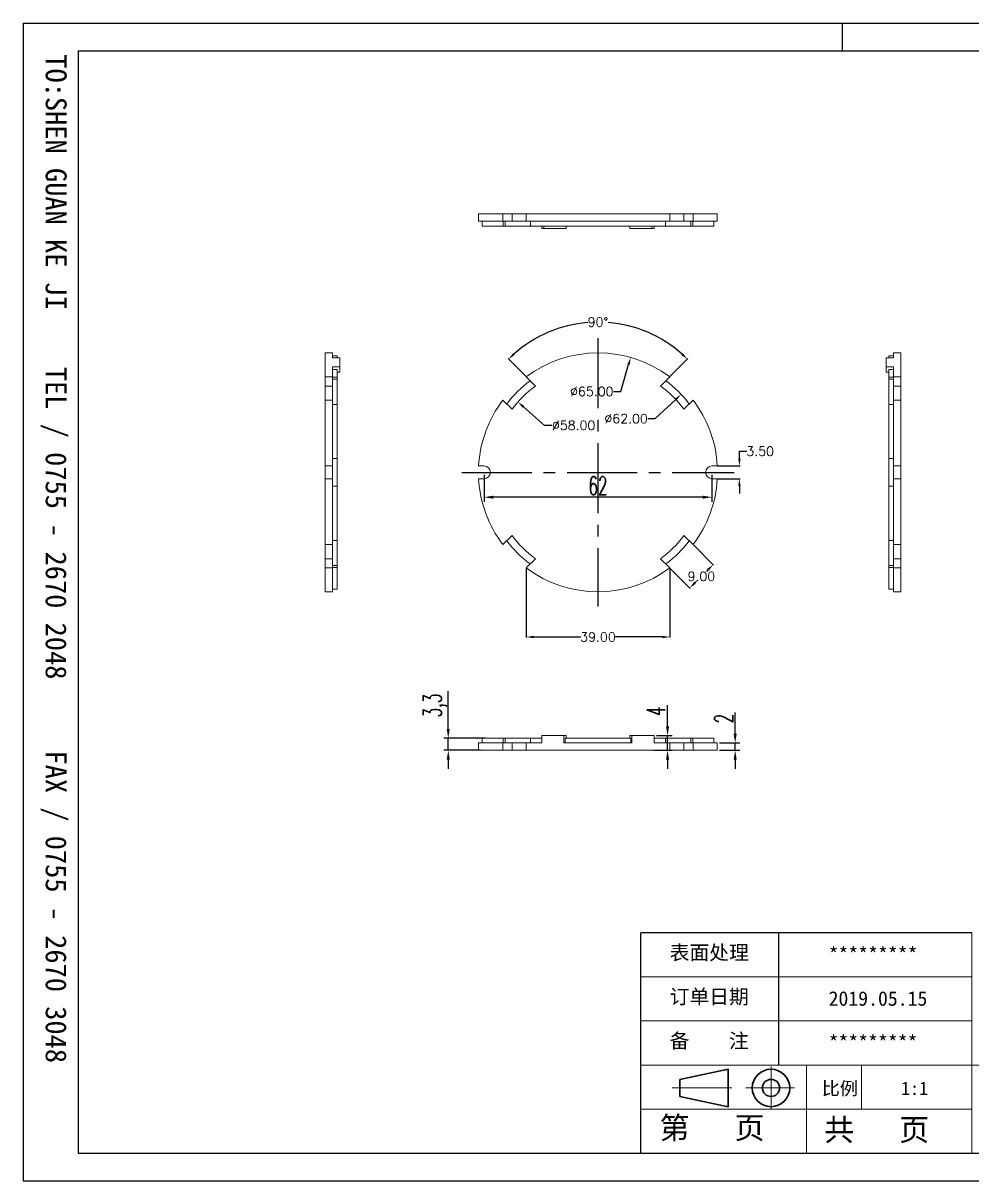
# Model space of a CAD drawing. Header units: inches. Extents: x 898 to 1873, y 462 to 777.
# Drawn here: x 897.8 to 1155.8, y 462.3 to 777.3 of the extents above; entities that cross this region are included whole.
import ezdxf

# ---------------------------------------------------------------- set-up
doc = ezdxf.new("R2010")
doc.units = ezdxf.units.IN
doc.linetypes.add('CENTER2', pattern=[28.575, 19.05, -3.175, 3.175, -3.175])
for name, color, linetype, lineweight in [('粗实线', 7, 'Continuous', 30), ('细实线', 3, 'Continuous', 9), ('细点划线', 2, 'CENTER2', 9)]:
    doc.layers.add(name, color=color, linetype=linetype, lineweight=lineweight)
doc.styles.add('SLDTEXTSTYLE2', font='TXT', dxfattribs={"width": 0.6, "bigfont": 'bigfont'})
doc.styles.get("Standard").update_dxf_attribs({"font": 'txt', "bigfont": 'gbcbig.shx'})
doc.dimstyles.new('2.5', dxfattribs={"dimtxt": 2.5, "dimasz": 2, "dimexe": 0.18, "dimexo": 0.0625, "dimgap": 0.09, "dimtad": 0, "dimtih": 1, "dimtoh": 1, "dimzin": 0, "dimdsep": 46, "dimtxsty": 'Standard', "dimcen": 2, "dimadec": 0, "dimazin": 0, "dimtfac": 1, "dimtofl": 0, "dimtmove": 0, "dimatfit": 3, "dimfxl": 1, "dimtolj": 1, "dimtzin": 0, "dimarcsym": 0})
doc.dimstyles.new('5', dxfattribs={"dimtxt": 5, "dimasz": 2.5, "dimexe": 1.25, "dimexo": 0.625, "dimtad": 1, "dimtxsty": 'SLDTEXTSTYLE2', "dimcen": 2.5, "dimclrd": 256, "dimclre": 256, "dimclrt": 256, "dimadec": 0, "dimazin": 0, "dimtfac": 1, "dimtmove": 0, "dimatfit": 3, "dimfxl": 1, "dimarcsym": 0})

# ---------------------------------------------------------------- blocks, each defined once
blk = doc.blocks.new('*D3')
at = {"color": 0, "lineweight": -2}
for p, q in [((1060.39, 677.12), (1062.47, 684.46)), ((1058.39, 677.12), (1060.39, 677.12))]:
    blk.add_line(p, q, dxfattribs=at)
at = {"color": 0}
blk.add_solid([(1062.15, 684.55), (1062.79, 684.37), (1063.02, 686.38)], dxfattribs=at)
at = {"layer": 'Defpoints', "color": 0}
for p in [(1063.02, 686.38), (1045.26, 623.85)]:
    blk.add_point(p, dxfattribs=at)
at = {"color": 0, "insert": (1052.46, 677.12), "char_height": 2.5, "attachment_point": 5}
blk.add_mtext('\\A1;∅65.00', dxfattribs=at)
blk = doc.blocks.new('*D6')
at = {"color": 0, "lineweight": -2}
for p, q in [((1069.72, 669.75), (1075.28, 674.97)), ((1067.72, 669.75), (1069.72, 669.75))]:
    blk.add_line(p, q, dxfattribs=at)
at = {"color": 0}
blk.add_solid([(1075.05, 675.21), (1075.5, 674.73), (1076.73, 676.34)], dxfattribs=at)
at = {"layer": 'Defpoints', "color": 0}
for p in [(1076.73, 676.34), (1031.54, 633.89)]:
    blk.add_point(p, dxfattribs=at)
at = {"color": 0, "insert": (1061.79, 669.75), "char_height": 2.5, "attachment_point": 5}
blk.add_mtext('\\A1;∅62.00', dxfattribs=at)
blk = doc.blocks.new('*D7')
at = {"color": 0, "lineweight": -2}
for p, q in [((1039.59, 667.91), (1033.87, 672.95)), ((1041.59, 667.91), (1039.59, 667.91))]:
    blk.add_line(p, q, dxfattribs=at)
at = {"color": 0}
blk.add_solid([(1034.09, 673.2), (1033.65, 672.7), (1032.36, 674.27)], dxfattribs=at)
at = {"layer": 'Defpoints', "color": 0}
for p in [(1032.36, 674.27), (1075.91, 635.96)]:
    blk.add_point(p, dxfattribs=at)
at = {"color": 0, "insert": (1047.51, 667.91), "char_height": 2.5, "attachment_point": 5}
blk.add_mtext('\\A1;∅58.00', dxfattribs=at)
blk = doc.blocks.new('*D9')
at = {"color": 0, "lineweight": -2}
for p, q in [((1034.59, 681.16), (1029.69, 686.06)), ((1073.68, 681.16), (1078.58, 686.06))]:
    blk.add_line(p, q, dxfattribs=at)
for start, end in [(94.6675, 131.6673), (48.3327, 85.3325)]:
    blk.add_arc((1054.14, 661.62), 34.39, start, end, dxfattribs=at)
at = {"color": 0}
for points in [[(1031.51, 687.06), (1031.05, 687.55), (1029.82, 685.93)], [(1077.23, 687.55), (1076.77, 687.06), (1078.45, 685.93)]]:
    blk.add_solid(points, dxfattribs=at)
at = {"layer": 'Defpoints', "color": 0}
for p in [(1063.04, 694.83), (1034.64, 681.12), (1073.64, 681.12), (1037.14, 678.61), (1071.14, 678.61)]:
    blk.add_point(p, dxfattribs=at)
at = {"color": 0, "insert": (1054.14, 696.01), "char_height": 2.5, "attachment_point": 5}
blk.add_mtext('\\A1;90°', dxfattribs=at)
blk = doc.blocks.new('*D10')
at = {"color": 0, "lineweight": -2}
for p, q in [((1034.64, 629.05), (1034.64, 610.15)), ((1073.64, 629.05), (1073.64, 610.15)), ((1036.64, 610.33), (1049.46, 610.33)), ((1071.64, 610.33), (1058.81, 610.33))]:
    blk.add_line(p, q, dxfattribs=at)
at = {"color": 0}
for points in [[(1036.64, 610.66), (1036.64, 609.99), (1034.64, 610.33)], [(1071.64, 610.66), (1071.64, 609.99), (1073.64, 610.33)]]:
    blk.add_solid(points, dxfattribs=at)
at = {"layer": 'Defpoints', "color": 0}
for p in [(1034.64, 629.12), (1073.64, 629.12), (1073.64, 610.33)]:
    blk.add_point(p, dxfattribs=at)
at = {"color": 0, "insert": (1054.14, 610.33), "char_height": 2.5, "attachment_point": 5}
blk.add_mtext('\\A1;39.00', dxfattribs=at)
blk = doc.blocks.new('*D11')
at = {"color": 0, "lineweight": -2}
for p, q in [((1092.6, 658.87), (1092.6, 660.87)), ((1092.6, 660.87), (1094.6, 660.87)), ((1086.65, 656.87), (1092.78, 656.87)), ((1086.65, 653.37), (1092.78, 653.37)), ((1092.6, 651.37), (1092.6, 649.37))]:
    blk.add_line(p, q, dxfattribs=at)
at = {"color": 0}
for points in [[(1092.27, 658.87), (1092.94, 658.87), (1092.6, 656.87)], [(1092.27, 651.37), (1092.94, 651.37), (1092.6, 653.37)]]:
    blk.add_solid(points, dxfattribs=at)
at = {"layer": 'Defpoints', "color": 0}
for p in [(1086.59, 656.87), (1092.6, 656.87), (1086.59, 653.37)]:
    blk.add_point(p, dxfattribs=at)
at = {"color": 0, "insert": (1098.24, 660.87), "char_height": 2.5, "attachment_point": 5}
blk.add_mtext('\\A1;3.50', dxfattribs=at)
blk = doc.blocks.new('*D12')
at = {"lineweight": -2}
for p, q in [((1023.14, 654.49), (1023.14, 647.11)), ((1085.14, 654.49), (1085.14, 647.11)), ((1082.64, 648.36), (1025.64, 648.36))]:
    blk.add_line(p, q, dxfattribs=at)
for points in [[(1025.64, 648.78), (1025.64, 647.95), (1023.14, 648.36)], [(1082.64, 648.78), (1082.64, 647.95), (1085.14, 648.36)]]:
    blk.add_solid(points)
at = {"layer": 'Defpoints', "color": 0}
for p in [(1023.14, 655.12), (1085.14, 655.12), (1023.14, 648.36)]:
    blk.add_point(p, dxfattribs=at)
at = {"insert": (1054.14, 651.49), "char_height": 5, "attachment_point": 5, "style": 'SLDTEXTSTYLE2'}
blk.add_mtext('62', dxfattribs=at)
blk = doc.blocks.new('*D13')
at = {"lineweight": -2}
for p, q in [((1073.06, 585.99), (1073.06, 591.74)), ((1070.03, 583.49), (1074.31, 583.49)), ((1073.06, 579.49), (1073.06, 583.49)), ((1069.32, 579.49), (1074.31, 579.49)), ((1073.06, 576.99), (1073.06, 574.49))]:
    blk.add_line(p, q, dxfattribs=at)
for points in [[(1072.65, 585.99), (1073.48, 585.99), (1073.06, 583.49)], [(1072.65, 576.99), (1073.48, 576.99), (1073.06, 579.49)]]:
    blk.add_solid(points)
at = {"layer": 'Defpoints', "color": 0}
for p in [(1069.4, 583.49), (1068.69, 579.49), (1073.06, 579.49)]:
    blk.add_point(p, dxfattribs=at)
at = {"insert": (1069.94, 590.12), "char_height": 5, "attachment_point": 5, "rotation": 90, "style": 'SLDTEXTSTYLE2'}
blk.add_mtext('4', dxfattribs=at)
blk = doc.blocks.new('*D14')
at = {"lineweight": -2}
for p, q in [((1091.44, 583.99), (1091.44, 589.74)), ((1087.22, 581.49), (1092.69, 581.49)), ((1091.44, 579.49), (1091.44, 581.49)), ((1087.22, 579.49), (1092.69, 579.49)), ((1091.44, 576.99), (1091.44, 574.49))]:
    blk.add_line(p, q, dxfattribs=at)
for points in [[(1091.03, 583.99), (1091.86, 583.99), (1091.44, 581.49)], [(1091.03, 576.99), (1091.86, 576.99), (1091.44, 579.49)]]:
    blk.add_solid(points)
at = {"layer": 'Defpoints', "color": 0}
for p in [(1086.59, 581.49), (1091.44, 581.49), (1086.59, 579.49)]:
    blk.add_point(p, dxfattribs=at)
at = {"insert": (1088.32, 588.12), "char_height": 5, "attachment_point": 5, "rotation": 90, "style": 'SLDTEXTSTYLE2'}
blk.add_mtext('2', dxfattribs=at)
blk = doc.blocks.new('*D15')
at = {"lineweight": -2}
for p, q in [((1013.42, 585.29), (1013.42, 595.54)), ((1023.49, 582.79), (1012.17, 582.79)), ((1013.42, 579.49), (1013.42, 582.79)), ((1022.19, 579.49), (1012.17, 579.49)), ((1013.42, 576.99), (1013.42, 574.49))]:
    blk.add_line(p, q, dxfattribs=at)
for points in [[(1013, 585.29), (1013.83, 585.29), (1013.42, 582.79)], [(1013, 576.99), (1013.83, 576.99), (1013.42, 579.49)]]:
    blk.add_solid(points)
at = {"layer": 'Defpoints', "color": 0}
for p in [(1013.42, 582.79), (1024.11, 582.79), (1022.82, 579.49)]:
    blk.add_point(p, dxfattribs=at)
at = {"insert": (1009.87, 591.67), "char_height": 5, "attachment_point": 5, "rotation": 90, "style": 'SLDTEXTSTYLE2'}
blk.add_mtext('3,3', dxfattribs=at)
blk = doc.blocks.new('*D16')
at = {"color": 0, "lineweight": -2}
for p, q in [((1080.07, 635.42), (1085.58, 629.87)), ((1073.68, 629.07), (1079.2, 623.52)), ((1084.04, 628.58), (1083.61, 628.16)), ((1080.49, 625.06), (1080.92, 625.48))]:
    blk.add_line(p, q, dxfattribs=at)
at = {"color": 0}
for points in [[(1083.8, 628.82), (1084.27, 628.35), (1085.46, 629.99)], [(1080.26, 625.3), (1080.73, 624.82), (1079.07, 623.65)]]:
    blk.add_solid(points, dxfattribs=at)
at = {"layer": 'Defpoints', "color": 0}
for p in [(1080.02, 635.46), (1073.64, 629.12), (1085.46, 629.99)]:
    blk.add_point(p, dxfattribs=at)
at = {"color": 0, "insert": (1082.26, 626.82), "char_height": 2.5, "attachment_point": 5}
blk.add_mtext('\\A1;9.00', dxfattribs=at)

msp = doc.modelspace()

# ---------------------------------------------------------------- linework, layer by layer
for p, q in [((897.81, 777.347), (1343.31, 777.347)), ((897.81, 777.347), (897.81, 462.347)), ((1120.56, 777.347), (1120.56, 769.847)), ((912.81, 769.847), (1335.81, 769.847)), ((912.81, 769.847), (912.81, 469.847)), ((1155.81, 529.847), (1065.81, 529.847)), ((1065.81, 469.847), (1065.81, 529.847)), ((1103.31, 493.847), (1103.31, 529.847)), ((912.81, 469.847), (1335.81, 469.847)), ((897.81, 462.347), (1343.31, 462.347))]:
    msp.add_line(p, q)
at = {"color": 7, "linetype": 'Continuous', "lineweight": 15}
for p, q in [((1021.685, 723.434), (1021.685, 725.434)), ((1021.685, 725.434), (1028.255, 725.434)), ((1028.255, 723.434), (1028.255, 725.434)), ((1028.255, 725.434), (1030.756, 725.434)), ((1030.756, 723.434), (1030.756, 725.434)), ((1030.756, 725.434), (1034.638, 725.434)), ((1034.638, 723.434), (1034.638, 725.434)), ((1034.638, 725.434), (1073.638, 725.434)), ((1073.638, 723.434), (1073.638, 725.434)), ((1073.638, 725.434), (1077.52, 725.434)), ((1077.52, 723.434), (1077.52, 725.434)), ((1077.52, 725.434), (1080.021, 725.434)), ((1080.021, 723.434), (1080.021, 725.434)), ((1080.021, 725.434), (1086.591, 725.434)), ((1086.591, 723.434), (1086.591, 725.434)), ((1028.255, 723.434), (1021.685, 723.434)), ((1022.613, 723.434), (1021.685, 723.434)), ((1022.613, 723.434), (1022.613, 722.134)), ((1028.341, 722.134), (1022.613, 722.134)), ((1029.326, 723.434), (1028.255, 723.434)), ((1028.341, 723.434), (1028.341, 722.134)), ((1028.879, 722.134), (1028.341, 722.134)), ((1028.879, 723.434), (1028.879, 722.134)), ((1035.788, 722.134), (1028.879, 722.134)), ((1029.326, 723.434), (1034.638, 723.434)), ((1073.638, 723.434), (1034.638, 723.434)), ((1035.788, 723.434), (1035.788, 722.134)), ((1072.488, 722.134), (1035.788, 722.134)), ((1038.873, 721.434), (1038.873, 722.134)), ((1038.873, 721.434), (1039.45, 721.434)), ((1039.45, 721.434), (1039.45, 722.134)), ((1039.45, 721.434), (1045.465, 721.434)), ((1045.465, 721.434), (1045.465, 722.134)), ((1062.811, 721.434), (1062.811, 722.134)), ((1062.811, 721.434), (1068.826, 721.434)), ((1068.826, 721.434), (1068.826, 722.134)), ((1068.826, 721.434), (1069.403, 721.434)), ((1069.403, 721.434), (1069.403, 722.134)), ((1072.488, 723.434), (1072.488, 722.134)), ((1079.398, 722.134), (1072.488, 722.134)), ((1073.638, 723.434), (1078.95, 723.434)), ((1080.021, 723.434), (1078.95, 723.434)), ((1079.398, 722.134), (1079.398, 723.434)), ((1079.935, 722.134), (1079.398, 722.134)), ((1079.935, 723.434), (1079.935, 722.134)), ((1085.663, 722.134), (1079.935, 722.134)), ((1086.591, 723.434), (1080.021, 723.434)), ((1085.663, 723.434), (1085.663, 722.134)), ((1086.591, 723.434), (1085.663, 723.434)), ((981.909, 687.617), (979.909, 687.617)), ((979.909, 681.117), (979.909, 687.617)), ((981.909, 687.617), (981.909, 686.273)), ((983.209, 686.867), (981.909, 686.867)), ((983.209, 686.867), (983.209, 686.273)), ((1134.507, 686.867), (1133.207, 686.867)), ((1133.207, 686.273), (1133.207, 686.867)), ((1136.507, 687.617), (1134.507, 687.617)), ((1134.507, 686.273), (1134.507, 687.617)), ((1136.507, 687.617), (1136.507, 681.117)), ((983.909, 686.273), (981.909, 686.273)), ((983.909, 683.809), (981.909, 683.809)), ((981.909, 683.809), (981.909, 681.117)), ((983.909, 683.809), (983.909, 686.273)), ((983.909, 682.417), (983.909, 683.809)), ((1132.507, 686.273), (1132.507, 683.809)), ((1132.507, 686.273), (1134.507, 686.273)), ((1132.507, 683.809), (1134.507, 683.809)), ((1132.507, 683.809), (1132.507, 682.417)), ((1134.507, 681.117), (1134.507, 683.809)), ((981.909, 681.117), (979.909, 681.117)), ((979.909, 681.117), (979.909, 678.614)), ((981.909, 683.113), (983.209, 683.113)), ((981.909, 681.117), (981.909, 680.045)), ((981.909, 681.028), (983.209, 681.028)), ((983.209, 680.489), (981.909, 680.489)), ((983.209, 683.113), (983.209, 681.028)), ((983.909, 682.417), (983.209, 682.417)), ((983.209, 681.028), (983.209, 680.489)), ((983.209, 680.489), (983.209, 673.626)), ((1037.141, 678.614), (1034.638, 681.117)), ((1073.638, 681.117), (1071.135, 678.614)), ((1132.507, 682.417), (1133.207, 682.417)), ((1133.207, 683.113), (1134.507, 683.113)), ((1133.207, 681.028), (1133.207, 683.113)), ((1134.507, 681.028), (1133.207, 681.028)), ((1133.207, 680.489), (1133.207, 681.028)), ((1134.507, 680.489), (1133.207, 680.489)), ((1133.207, 673.626), (1133.207, 680.489)), ((1134.507, 681.117), (1136.507, 681.117)), ((1134.507, 680.045), (1134.507, 681.117)), ((1136.507, 678.614), (1136.507, 681.117)), ((981.909, 678.614), (979.909, 678.614)), ((979.909, 678.614), (979.909, 674.772)), ((981.909, 674.772), (981.909, 680.045)), ((1134.507, 680.045), (1134.507, 674.772)), ((1134.507, 678.614), (1136.507, 678.614)), ((1136.507, 674.772), (1136.507, 678.614)), ((979.909, 656.867), (979.909, 674.772)), ((981.909, 674.772), (979.909, 674.772)), ((981.909, 674.772), (981.909, 656.867)), ((1028.255, 674.772), (1030.756, 672.271)), ((1077.52, 672.271), (1080.021, 674.772)), ((1134.507, 674.772), (1136.507, 674.772)), ((1134.507, 656.867), (1134.507, 674.772)), ((1136.507, 674.772), (1136.507, 656.867)), ((981.909, 673.626), (983.209, 673.626)), ((983.209, 673.626), (983.209, 658.933)), ((1134.507, 673.626), (1133.207, 673.626)), ((1133.207, 658.933), (1133.207, 673.626)), ((983.209, 658.933), (981.909, 658.933)), ((983.209, 658.933), (983.209, 651.343)), ((1133.207, 658.933), (1134.507, 658.933)), ((1133.207, 658.933), (1133.207, 651.343)), ((979.909, 656.867), (981.909, 656.867)), ((979.909, 656.867), (979.909, 653.367)), ((981.909, 656.867), (981.909, 653.367)), ((1021.685, 656.867), (1023.138, 656.867)), ((1086.591, 656.867), (1085.138, 656.867)), ((1136.507, 656.867), (1134.507, 656.867)), ((1134.507, 653.367), (1134.507, 656.867)), ((1136.507, 656.867), (1136.507, 653.367)), ((979.909, 635.462), (979.909, 653.367)), ((981.909, 653.367), (979.909, 653.367)), ((981.909, 653.367), (981.909, 635.462)), ((1023.138, 653.367), (1021.685, 653.367)), ((1085.138, 653.367), (1086.591, 653.367)), ((1134.507, 635.462), (1134.507, 653.367)), ((1134.507, 653.367), (1136.507, 653.367)), ((1136.507, 653.367), (1136.507, 635.462)), ((981.909, 651.343), (983.209, 651.343)), ((983.209, 651.343), (983.209, 636.609)), ((1133.207, 636.609), (1133.207, 651.343)), ((1134.507, 651.343), (1133.207, 651.343)), ((981.909, 636.609), (983.209, 636.609)), ((983.209, 636.609), (983.209, 629.745)), ((1028.255, 635.462), (1030.756, 637.963)), ((1077.52, 637.963), (1080.021, 635.462)), ((1134.507, 636.609), (1133.207, 636.609)), ((1133.207, 629.745), (1133.207, 636.609)), ((981.909, 635.462), (979.909, 635.462)), ((979.909, 631.62), (979.909, 635.462)), ((981.909, 630.189), (981.909, 635.462)), ((1134.507, 635.462), (1136.507, 635.462)), ((1134.507, 635.462), (1134.507, 630.189)), ((1136.507, 635.462), (1136.507, 631.62)), ((981.909, 631.62), (979.909, 631.62)), ((979.909, 629.117), (979.909, 631.62)), ((981.909, 630.189), (981.909, 629.117)), ((1037.141, 631.62), (1034.638, 629.117)), ((1073.638, 629.117), (1071.135, 631.62)), ((1134.507, 631.62), (1136.507, 631.62)), ((1134.507, 629.117), (1134.507, 630.189)), ((1136.507, 631.62), (1136.507, 629.117)), ((981.909, 629.117), (979.909, 629.117)), ((979.909, 622.617), (979.909, 629.117)), ((981.909, 629.745), (983.209, 629.745)), ((981.909, 629.207), (983.209, 629.207)), ((981.909, 629.117), (981.909, 622.617)), ((983.209, 629.745), (983.209, 629.207)), ((983.209, 629.207), (983.209, 623.367)), ((1133.207, 629.745), (1134.507, 629.745)), ((1133.207, 629.207), (1133.207, 629.745)), ((1134.507, 629.207), (1133.207, 629.207)), ((1133.207, 623.367), (1133.207, 629.207)), ((1134.507, 629.117), (1136.507, 629.117)), ((1134.507, 622.617), (1134.507, 629.117)), ((1136.507, 629.117), (1136.507, 622.617)), ((979.909, 622.617), (981.909, 622.617)), ((981.909, 623.367), (983.209, 623.367)), ((1133.207, 623.367), (1134.507, 623.367)), ((1134.507, 622.617), (1136.507, 622.617)), ((1022.613, 581.492), (1022.613, 582.792)), ((1022.613, 582.792), (1022.618, 582.792)), ((1022.618, 582.792), (1022.618, 581.492)), ((1022.618, 582.792), (1028.341, 582.792)), ((1028.341, 581.492), (1028.341, 582.792)), ((1028.341, 582.792), (1028.879, 582.792)), ((1028.879, 582.792), (1028.879, 581.492)), ((1028.879, 582.792), (1035.788, 582.792)), ((1035.788, 581.492), (1035.788, 582.792)), ((1035.788, 582.792), (1038.873, 582.792)), ((1038.873, 583.492), (1038.873, 581.492)), ((1044.888, 583.492), (1038.873, 583.492)), ((1044.888, 583.492), (1044.888, 581.492)), ((1045.465, 583.492), (1044.888, 583.492)), ((1045.177, 581.492), (1045.177, 582.792)), ((1045.177, 582.792), (1063.1, 582.792)), ((1045.465, 583.492), (1045.465, 582.792)), ((1062.811, 583.492), (1062.811, 582.792)), ((1063.388, 583.492), (1062.811, 583.492)), ((1063.1, 582.792), (1063.1, 581.492)), ((1063.388, 583.492), (1063.388, 581.492)), ((1069.403, 583.492), (1063.388, 583.492)), ((1069.403, 583.492), (1069.403, 581.492)), ((1069.403, 582.792), (1072.488, 582.792)), ((1072.488, 581.492), (1072.488, 582.792)), ((1072.488, 582.792), (1079.398, 582.792)), ((1079.398, 581.492), (1079.398, 582.792)), ((1079.398, 582.792), (1079.935, 582.792)), ((1079.935, 581.492), (1079.935, 582.792)), ((1079.935, 582.792), (1085.658, 582.792)), ((1085.658, 582.792), (1085.658, 581.492)), ((1085.663, 582.792), (1085.658, 582.792)), ((1085.663, 581.492), (1085.663, 582.792)), ((1021.685, 579.492), (1021.685, 581.492)), ((1021.685, 581.492), (1028.255, 581.492)), ((1021.685, 581.492), (1022.618, 581.492)), ((1028.255, 581.492), (1028.255, 579.492)), ((1028.255, 581.492), (1029.326, 581.492)), ((1034.638, 581.492), (1029.326, 581.492)), ((1030.756, 581.492), (1030.756, 579.492)), ((1034.638, 581.492), (1034.638, 579.492)), ((1034.638, 581.492), (1038.873, 581.492)), ((1044.888, 581.492), (1063.388, 581.492)), ((1069.403, 581.492), (1073.638, 581.492)), ((1073.638, 581.492), (1073.638, 579.492)), ((1078.95, 581.492), (1073.638, 581.492)), ((1077.52, 581.492), (1077.52, 579.492)), ((1078.95, 581.492), (1080.021, 581.492)), ((1080.021, 581.492), (1080.021, 579.492)), ((1080.021, 581.492), (1086.591, 581.492)), ((1085.658, 581.492), (1086.591, 581.492)), ((1086.591, 579.492), (1086.591, 581.492)), ((1028.255, 579.492), (1021.685, 579.492)), ((1028.255, 579.492), (1030.756, 579.492)), ((1030.756, 579.492), (1034.638, 579.492)), ((1073.638, 579.492), (1034.638, 579.492)), ((1073.638, 579.492), (1077.52, 579.492)), ((1077.52, 579.492), (1080.021, 579.492)), ((1086.591, 579.492), (1080.021, 579.492))]:
    msp.add_line(p, q, dxfattribs=at)
at = {"color": 1, "linetype": 'CENTER2'}
for p, q in [((1054.138, 691.617), (1054.138, 618.617)), ((1017.138, 655.117), (1091.138, 655.117))]:
    msp.add_line(p, q, dxfattribs=at)
at = {"color": 7, "linetype": 'Continuous', "lineweight": 15}
for centre, radius, start, end in [((1054.138, 655.117), 32.5, 53.1301, 126.8699), ((1054.138, 655.117), 31, 126.47364, 143.16697), ((1054.138, 655.117), 29, 125.88077, 143.73446), ((1054.138, 655.117), 29, 36.26554, 54.11923), ((1054.138, 655.117), 31, 36.83303, 53.52636), ((1054.138, 655.117), 32.5, 142.78763, 176.91335), ((1054.138, 655.117), 32.5, 3.08665, 37.21237), ((1023.138, 655.117), 1.75, 270, 90), ((1085.138, 655.117), 1.75, 90, 270), ((1054.138, 655.117), 32.5, 183.08665, 217.21237), ((1054.138, 655.117), 32.5, 322.78763, 356.91335), ((1054.138, 655.117), 31, 216.83303, 233.52636), ((1054.138, 655.117), 29, 216.26554, 234.11923), ((1054.138, 655.117), 29, 305.88077, 323.73446), ((1054.138, 655.117), 31, 306.47364, 323.16697), ((1054.138, 655.117), 32.5, 233.1301, 306.8699)]:
    msp.add_arc(centre, radius, start, end, dxfattribs=at)
at = {"layer": '粗实线', "color": 7}
for p, q in [((1089.527, 492.724), (1076.415, 489.945)), ((1089.527, 492.724), (1089.527, 482.448)), ((1076.415, 489.945), (1076.415, 485.308)), ((1076.415, 485.308), (1089.527, 482.448))]:
    msp.add_line(p, q, dxfattribs=at)
for radius in [5.098, 2.319]:
    msp.add_circle((1101.196, 487.626), radius, dxfattribs=at)
at = {"layer": '细实线', "color": 7}
for p, q in [((1155.81, 529.847), (1155.81, 469.847)), ((1155.81, 517.847), (1065.81, 517.847)), ((1155.81, 505.847), (1065.81, 505.847)), ((1335.81, 493.847), (1065.81, 493.847)), ((1110.81, 493.847), (1110.81, 469.847)), ((1125.81, 493.847), (1125.81, 481.847)), ((1155.81, 481.847), (1065.81, 481.847))]:
    msp.add_line(p, q, dxfattribs=at)
at = {"layer": '细点划线', "color": 7}
for p, q in [((1101.196, 493.494), (1101.196, 481.847)), ((1074.324, 487.626), (1090.531, 487.626)), ((1094.379, 487.626), (1107.554, 487.626))]:
    msp.add_line(p, q, dxfattribs=at)

# ---------------------------------------------------------------- texts
at = {"insert": (902.563, 768.874), "char_height": 5.682822, "width": 3229.83256, "attachment_point": 7, "rotation": 270}
msp.add_mtext('{\\fSimHei|b0|i0|c0|p49;TO:SHEN GUAN KE JI    TEL / \\fSimHei|b0|i0|c134|p49;0755\\fSimHei|b0|i0|c0|p49; \\fSimHei|b0|i0|c134|p49;-\\fSimHei|b0|i0|c0|p49; \\fSimHei|b0|i0|c134|p49;2670 2048  \\fSimHei|b0|i0|c0|p49;  \\fSimHei|b0|i0|c134|p49; \\fSimHei|b0|i0|c0|p49;FAX / \\fSimHei|b0|i0|c134|p49;0755\\fSimHei|b0|i0|c0|p49; \\fSimHei|b0|i0|c134|p49;-\\fSimHei|b0|i0|c0|p49; \\fSimHei|b0|i0|c134|p49;2670 3048}', dxfattribs=at)
at = {"width": 2242.93928, "attachment_point": 1}
for s, insert, char_height in [('{\\fSimHei|b0|i0|c134|p49;表面处理}', (1073.636, 526.441), 3.9464), ('{\\fSimHei|b0|i0|c134|p49;*********}', (1116.86, 525.934), 3.9464), ('{\\fSimHei|b0|i0|c134|p49;订单日期}', (1073.636, 514.441), 3.9464), ('{\\fSimHei|b0|i0|c134|p49;201\\fSimHei|b0|i0|c0|p49;9\\fSimHei|b0|i0|c134|p49;.0\\fSimHei|b0|i0|c0|p49;5\\fSimHei|b0|i0|c134|p49;.\\fSimHei|b0|i0|c0|p49;15}', (1116.86, 513.934), 3.946404), ('{\\fSimHei|b0|i0|c134|p49;备    注}', (1073.636, 502.441), 3.9464), ('{\\fSimHei|b0|i0|c134|p49;*********}', (1116.86, 501.934), 3.9464)]:
    msp.add_mtext(s, dxfattribs=dict(at, insert=insert, char_height=char_height))
at = {"layer": '细实线', "color": 7, "attachment_point": 1}
for s, insert, char_height, width in [('{\\fSimSun|b0|i0|c134|p54;比例}', (1115.01, 489.302), 3.6, 15.80288), ('{\\fSimSun|b0|i0|c134|p54;1:1}', (1136.573, 489.302), 3.6, 15.80288), ('{\\fSimSun|b0|i0|c134|p54;第   页}', (1070.859, 479.784), 6, 45), ('{\\fSimSun|b0|i0|c134|p54; 共   页}', (1111.544, 479.274), 6, 45)]:
    msp.add_mtext(s, dxfattribs=dict(at, insert=insert, char_height=char_height, width=width))

# ---------------------------------------------------------------- dimensions: what is measured, and where the dimension line sits
dim = msp.add_angular_dim_2l(base=(1063.039, 694.834), line1=((1073.638, 681.117), (1071.135, 678.614)), line2=((1037.141, 678.614), (1034.638, 681.117)), dimstyle='2.5')
dim.commit()
dim.dimension.update_dxf_attribs({"geometry": '*D9', "text_midpoint": (1054.138, 696.006)})
for p1, p2, picture, middle in [((1045.26, 623.853), (1063.016, 686.381), '*D3', (1052.464, 677.122)), ((1031.542, 633.894), (1076.734, 676.341), '*D6', (1061.795, 669.751)), ((1075.912, 635.962), (1032.364, 674.272), '*D7', (1047.514, 667.914))]:
    dim = msp.add_diameter_dim_2p(p1=p1, p2=p2, dimstyle='2.5')
    dim.commit()
    dim.dimension.update_dxf_attribs({"geometry": picture, "text_midpoint": middle, "dimtype": 163})
for base, p1, p2, dimstyle, picture, middle in [((1092.604, 656.867), (1086.591, 653.367), (1086.591, 656.867), '2.5', '*D11', (1098.236, 660.867)), ((1073.065, 579.492), (1069.403, 583.492), (1068.694, 579.492), '5', '*D13', (1073.065, 590.117))]:
    dim = msp.add_linear_dim(base=base, p1=p1, p2=p2, angle=90, dimstyle=dimstyle)
    dim.commit()
    dim.dimension.update_dxf_attribs({"geometry": picture, "text_midpoint": middle, "dimtype": 160})
for base, p1, p2, dimstyle, picture, middle in [((1023.138, 648.363), (1085.138, 655.117), (1023.138, 655.117), '5', '*D12', (1054.138, 651.488)), ((1073.638, 610.326), (1034.638, 629.117), (1073.638, 629.117), '2.5', '*D10', (1054.138, 610.326))]:
    dim = msp.add_linear_dim(base=base, p1=p1, p2=p2, dimstyle=dimstyle)
    dim.commit()
    dim.dimension.update_dxf_attribs({"geometry": picture, "text_midpoint": middle})
dim = msp.add_aligned_dim(p1=(1073.638, 629.117), p2=(1080.021, 635.462), distance=-7.709, dimstyle='2.5')
dim.commit()
dim.dimension.update_dxf_attribs({"geometry": '*D16', "text_midpoint": (1082.264, 626.822)})
for base, p1, p2, picture, middle in [((1013.416, 582.792), (1022.818, 579.492), (1024.113, 582.792), '*D15', (1009.874, 591.667)), ((1091.444, 581.492), (1086.591, 579.492), (1086.591, 581.492), '*D14', (1088.319, 588.117))]:
    dim = msp.add_linear_dim(base=base, p1=p1, p2=p2, angle=90, dimstyle='5')
    dim.commit()
    dim.dimension.update_dxf_attribs({"geometry": picture, "text_midpoint": middle})

doc.saveas('drawing.dxf')
